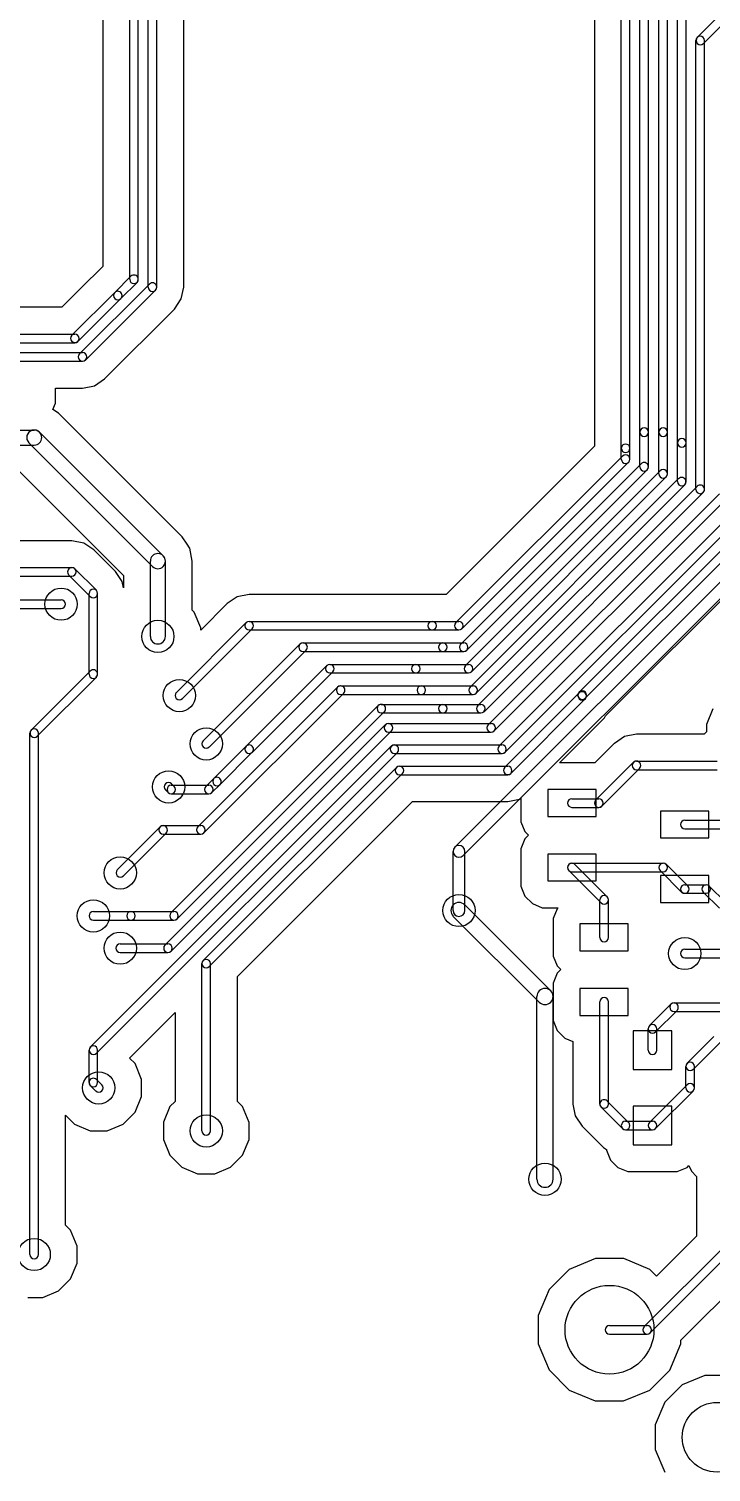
# Model space of a CAD drawing. Extents: x -29274 to 69862, y 24345 to 162744.
# Drawn here: x 52400 to 58745, y 35146 to 48572 of the extents above; entities that cross this region are included whole.
import ezdxf

# ---------------------------------------------------------------- set-up
doc = ezdxf.new("R2010")
doc.units = 0
doc.layers.add('BLACK', color=1, linetype='CONTINUOUS')

msp = doc.modelspace()

# ---------------------------------------------------------------- linework, layer by layer
at = {"layer": 'BLACK'}
for p, q in [((57910, 44670), (57910, 54270)), ((57990, 44670), (57990, 54270)), ((58082, 44820), (58082, 52942)), ((58162, 44820), (58162, 52942)), ((58260, 44820), (58260, 52626)), ((58340, 44820), (58340, 52626)), ((58432, 44720), (58432, 51742)), ((58512, 44720), (58512, 51742)), ((57660, 51393), (57660, 44690)), ((57660, 51393), (57660, 44690)), ((53088, 51020), (53088, 46362)), ((53088, 51020), (53088, 46362)), ((53338, 46242), (53338, 51020)), ((53418, 46242), (53418, 51020)), ((53510, 46170), (53510, 50920)), ((53590, 46170), (53590, 50920)), ((53840, 46170), (53840, 50321)), ((53840, 46170), (53840, 50321)), ((58616, 48493), (59271, 49148)), ((58673, 48436), (59328, 49091)), ((58604, 44288), (58604, 48464)), ((58684, 44288), (58684, 48464)), ((53088, 46362), (53025, 46300)), ((53088, 46362), (53025, 46300)), ((52950, 46225), (52707, 45982)), ((52950, 46225), (52707, 45982)), ((52872, 45549), (53521, 46198)), ((53022, 46297), (52950, 46225)), ((53022, 46297), (52950, 46225)), ((53025, 46300), (53022, 46297)), ((53025, 46300), (53022, 46297)), ((53200, 46120), (53350, 46270)), ((53256, 46064), (53406, 46214)), ((52800, 45721), (53199, 46120)), ((52857, 45664), (53256, 46063)), ((52929, 45492), (53578, 46141)), ((53755, 45965), (53818, 46059)), ((53755, 45965), (53818, 46059)), ((53818, 46059), (53840, 46170)), ((53818, 46059), (53840, 46170)), ((52707, 45982), (51000, 45982)), ((52707, 45982), (51000, 45982)), ((53105, 45315), (53755, 45965)), ((53105, 45315), (53755, 45965)), ((51000, 45732), (52828, 45732)), ((51000, 45652), (52828, 45652)), ((50450, 45560), (52900, 45560)), ((50450, 45480), (52900, 45480)), ((52900, 45230), (53011, 45252)), ((52900, 45230), (53011, 45252)), ((53011, 45252), (53105, 45315)), ((53011, 45252), (53105, 45315)), ((52649, 45090), (52649, 45230)), ((52649, 45230), (52900, 45230)), ((52649, 45090), (52649, 45230)), ((52649, 45230), (52900, 45230)), ((52624, 45032), (52649, 45090)), ((52624, 45032), (52649, 45090)), ((52624, 45031), (52624, 45032)), ((52624, 45031), (52624, 45032)), ((52676, 44996), (52624, 45031)), ((52676, 44996), (52624, 45031)), ((53826, 43847), (52676, 44996)), ((53826, 43847), (52676, 44996)), ((50150, 44840), (52450, 44840)), ((53550, 43571), (52401, 44720)), ((53649, 43670), (52500, 44819)), ((58082, 44498), (58082, 44820)), ((58162, 44498), (58162, 44820)), ((58260, 44432), (58260, 44820)), ((58340, 44432), (58340, 44820)), ((58432, 44360), (58432, 44720)), ((58512, 44360), (58512, 44720)), ((50150, 44700), (52450, 44700)), ((57660, 44690), (56280, 43310)), ((57660, 44690), (56280, 43310)), ((57922, 44598), (56372, 43048)), ((57910, 44570), (57910, 44670)), ((57990, 44570), (57990, 44670)), ((52317, 44450), (53280, 43488)), ((52317, 44450), (53280, 43488)), ((56416, 42849), (58093, 44526)), ((57978, 44542), (56428, 42992)), ((58272, 44460), (56460, 42648)), ((56473, 42792), (58150, 44469)), ((56504, 42449), (58443, 44388)), ((58328, 44404), (56516, 42592)), ((56561, 42392), (58500, 44331)), ((56576, 42277), (58615, 44316)), ((56633, 42220), (58672, 44259)), ((58822, 44248), (56672, 42098)), ((58878, 44192), (56728, 42042)), ((56361, 40959), (59511, 44109)), ((56772, 41899), (59021, 44148)), ((56829, 41842), (59078, 44091)), ((59221, 44105), (57518, 42402)), ((59278, 44048), (57575, 42345)), ((56439, 40881), (59589, 44031)), ((52800, 43810), (51350, 43810)), ((52800, 43810), (51350, 43810)), ((52911, 43788), (52800, 43810)), ((52911, 43788), (52800, 43810)), ((53005, 43725), (52911, 43788)), ((53005, 43725), (52911, 43788)), ((53826, 43846), (53826, 43847)), ((53826, 43846), (53826, 43847)), ((53872, 43777), (53826, 43846)), ((53872, 43777), (53826, 43846)), ((53895, 43743), (53872, 43777)), ((53895, 43743), (53872, 43777)), ((57764, 42181), (59455, 43871)), ((57764, 42181), (59455, 43871)), ((53204, 43526), (53005, 43725)), ((53204, 43526), (53005, 43725)), ((53896, 43742), (53895, 43743)), ((53896, 43742), (53895, 43743)), ((53920, 43620), (53896, 43742)), ((53920, 43620), (53896, 43742)), ((51350, 43560), (52800, 43560)), ((53028, 43349), (52829, 43548)), ((53205, 43525), (53204, 43526)), ((53205, 43525), (53204, 43526)), ((53267, 43432), (53205, 43525)), ((53267, 43432), (53205, 43525)), ((53530, 42920), (53530, 43620)), ((53670, 42920), (53670, 43620)), ((53920, 43164), (53920, 43620)), ((53920, 43164), (53920, 43620)), ((51350, 43480), (52800, 43480)), ((52971, 43292), (52772, 43491)), ((53268, 43431), (53267, 43432)), ((53268, 43431), (53267, 43432)), ((53280, 43371), (53268, 43431)), ((53280, 43371), (53268, 43431)), ((53280, 43488), (53280, 43371)), ((53280, 43488), (53280, 43371)), ((52250, 43260), (52700, 43260)), ((52960, 42570), (52960, 43320)), ((53040, 42570), (53040, 43320)), ((54339, 43288), (54245, 43225)), ((54339, 43288), (54245, 43225)), ((54450, 43310), (54339, 43288)), ((54450, 43310), (54339, 43288)), ((56150, 43310), (54450, 43310)), ((56150, 43310), (54450, 43310)), ((56280, 43310), (56150, 43310)), ((56280, 43310), (56150, 43310)), ((52250, 43180), (52700, 43180)), ((53938, 43146), (53920, 43164)), ((53938, 43146), (53920, 43164)), ((53999, 42999), (53938, 43146)), ((53999, 42999), (53938, 43146)), ((54245, 43225), (53999, 42979)), ((54245, 43225), (53999, 42979)), ((54421, 43048), (53772, 42399)), ((54478, 42991), (53829, 42342)), ((53999, 42979), (53999, 42999)), ((53999, 42979), (53999, 42999)), ((54450, 43060), (56150, 43060)), ((54450, 42980), (56150, 42980)), ((56150, 43060), (56400, 43060)), ((56150, 42980), (56400, 42980)), ((54022, 41949), (54921, 42848)), ((54950, 42860), (56250, 42860)), ((56250, 42860), (56444, 42860)), ((54079, 41892), (54978, 42791)), ((54950, 42780), (56250, 42780)), ((56250, 42780), (56444, 42780)), ((52422, 42049), (52971, 42598)), ((55171, 42648), (54422, 41899)), ((55228, 42591), (54479, 41842)), ((55200, 42660), (56000, 42660)), ((55200, 42580), (56000, 42580)), ((56000, 42660), (56488, 42660)), ((56000, 42580), (56488, 42580)), ((52479, 41992), (53028, 42541)), ((53972, 41148), (55272, 42448)), ((55300, 42460), (56050, 42460)), ((56050, 42460), (56532, 42460)), ((54028, 41092), (55328, 42392)), ((55300, 42380), (56050, 42380)), ((56050, 42380), (56532, 42380)), ((57518, 42395), (56825, 41702)), ((57575, 42338), (56882, 41645)), ((57507, 42367), (57507, 42373)), ((57587, 42367), (57587, 42373)), ((53722, 40348), (55650, 42276)), ((53778, 40292), (55706, 42220)), ((55678, 42288), (56250, 42288)), ((55678, 42208), (56250, 42208)), ((56250, 42288), (56604, 42288)), ((56250, 42208), (56604, 42208)), ((57334, 41744), (57752, 42162)), ((57334, 41744), (57752, 42162)), ((57752, 42162), (57764, 42181)), ((57752, 42162), (57764, 42181)), ((58762, 42246), (58701, 42100)), ((58762, 42246), (58701, 42100)), ((55715, 42098), (53666, 40049)), ((55772, 42041), (53723, 39992)), ((55744, 42110), (56700, 42110)), ((55744, 42030), (56700, 42030)), ((58695, 42025), (58680, 42010)), ((58695, 42025), (58680, 42010)), ((58701, 42031), (58695, 42025)), ((58701, 42031), (58695, 42025)), ((58701, 42100), (58701, 42031)), ((58701, 42100), (58701, 42031)), ((52410, 37170), (52410, 42020)), ((52490, 37170), (52490, 42020)), ((52972, 39099), (55771, 41898)), ((54122, 41598), (54422, 41898)), ((55800, 41910), (56800, 41910)), ((57844, 41924), (57664, 41744)), ((57844, 41924), (57664, 41744)), ((57845, 41925), (57844, 41925)), ((57844, 41925), (57844, 41924)), ((57845, 41925), (57844, 41925)), ((57844, 41925), (57844, 41924)), ((57939, 41988), (57845, 41925)), ((57939, 41988), (57845, 41925)), ((58050, 42010), (57939, 41988)), ((58050, 42010), (57939, 41988)), ((58680, 42010), (58050, 42010)), ((58680, 42010), (58050, 42010)), ((53029, 39042), (55828, 41841)), ((54178, 41542), (54478, 41842)), ((55800, 41830), (56800, 41830)), ((58050, 41760), (58800, 41760)), ((55818, 41701), (54022, 39905)), ((55874, 41645), (54078, 39849)), ((55847, 41713), (56853, 41713)), ((55847, 41633), (56853, 41633)), ((57626, 41744), (57334, 41744)), ((57626, 41744), (57334, 41744)), ((57664, 41744), (57626, 41744)), ((57664, 41744), (57626, 41744)), ((57672, 41399), (58021, 41748)), ((57729, 41342), (58078, 41691)), ((58050, 41680), (58800, 41680)), ((53672, 41492), (53696, 41468)), ((53725, 41535), (54075, 41535)), ((53728, 41548), (53752, 41524)), ((54046, 41524), (54121, 41599)), ((54103, 41467), (54178, 41542)), ((57675, 41495), (57225, 41495)), ((57225, 41495), (57225, 41245)), ((57675, 41245), (57675, 41495)), ((53725, 41455), (54075, 41455)), ((54340, 39756), (55967, 41383)), ((54340, 39756), (55967, 41383)), ((55967, 41383), (56853, 41383)), ((55967, 41383), (56853, 41383)), ((56853, 41383), (56964, 41405)), ((56853, 41383), (56964, 41405)), ((56964, 41405), (56976, 41414)), ((56964, 41405), (56976, 41414)), ((56976, 41414), (56976, 41196)), ((56976, 41414), (56976, 41196)), ((57450, 41410), (57700, 41410)), ((57225, 41245), (57675, 41245)), ((57450, 41330), (57700, 41330)), ((58725, 41295), (58275, 41295)), ((58275, 41295), (58275, 41045)), ((58725, 41045), (58725, 41295)), ((53222, 40749), (53621, 41148)), ((53279, 40692), (53678, 41091)), ((53650, 41160), (54000, 41160)), ((56976, 41196), (57014, 41104)), ((56976, 41196), (57014, 41104)), ((57014, 41104), (57048, 41070)), ((57014, 41104), (57048, 41070)), ((58500, 41210), (59550, 41210)), ((58500, 41130), (59550, 41130)), ((53650, 41080), (54000, 41080)), ((57014, 41036), (56976, 40945)), ((57014, 41036), (56976, 40945)), ((57048, 41070), (57014, 41036)), ((57048, 41070), (57014, 41036)), ((58275, 41045), (58725, 41045)), ((56345, 40370), (56345, 40920)), ((56455, 40370), (56455, 40920)), ((56976, 40945), (56976, 40846)), ((56976, 40945), (56976, 40846)), ((56976, 40846), (56976, 40596)), ((56976, 40846), (56976, 40596)), ((57675, 40895), (57225, 40895)), ((57225, 40895), (57225, 40645)), ((57675, 40645), (57675, 40895)), ((57722, 40442), (57422, 40742)), ((57450, 40810), (58300, 40810)), ((57450, 40730), (58300, 40730)), ((57778, 40498), (57478, 40798)), ((58272, 40741), (58471, 40542)), ((58725, 40695), (58275, 40695)), ((58275, 40695), (58275, 40445)), ((58329, 40798), (58528, 40599)), ((58725, 40445), (58725, 40695)), ((56976, 40596), (57014, 40504)), ((56976, 40596), (57014, 40504)), ((57225, 40645), (57675, 40645)), ((58500, 40610), (58700, 40610)), ((58728, 40598), (58878, 40448)), ((56454, 40423), (57253, 39624)), ((57014, 40504), (57084, 40434)), ((57014, 40504), (57084, 40434)), ((57084, 40434), (57175, 40396)), ((57084, 40434), (57175, 40396)), ((57710, 40120), (57710, 40470)), ((57790, 40120), (57790, 40470)), ((58275, 40445), (58725, 40445)), ((58500, 40530), (58700, 40530)), ((58672, 40542), (58822, 40392)), ((53000, 40360), (53350, 40360)), ((53000, 40280), (53350, 40280)), ((53350, 40360), (53750, 40360)), ((53350, 40280), (53750, 40280)), ((56347, 40316), (57146, 39517)), ((57175, 40396), (57274, 40396)), ((57175, 40396), (57274, 40396)), ((57274, 40396), (57324, 40396)), ((57274, 40396), (57324, 40396)), ((57314, 40386), (57276, 40295)), ((57314, 40386), (57276, 40295)), ((57276, 40295), (57276, 40196)), ((57276, 40295), (57276, 40196)), ((57324, 40396), (57314, 40386)), ((57324, 40396), (57314, 40386)), ((57276, 40196), (57276, 39946)), ((57276, 40196), (57276, 39946)), ((57975, 40245), (57525, 40245)), ((57525, 40245), (57525, 39995)), ((57975, 39995), (57975, 40245)), ((53250, 40060), (53694, 40060)), ((53250, 39980), (53694, 39980)), ((57276, 39946), (57314, 39854)), ((57276, 39946), (57314, 39854)), ((57525, 39995), (57975, 39995)), ((58500, 40010), (60000, 40010)), ((58500, 39930), (60000, 39930)), ((54010, 38320), (54010, 39876)), ((54090, 38320), (54090, 39876)), ((54340, 38594), (54340, 39756)), ((54340, 38594), (54340, 39756)), ((57314, 39786), (57276, 39695)), ((57314, 39786), (57276, 39695)), ((57314, 39854), (57348, 39820)), ((57314, 39854), (57348, 39820)), ((57348, 39820), (57314, 39786)), ((57348, 39820), (57314, 39786)), ((57276, 39695), (57276, 39596)), ((57276, 39695), (57276, 39596)), ((57975, 39645), (57525, 39645)), ((57525, 39645), (57525, 39395)), ((57975, 39395), (57975, 39645)), ((57125, 37870), (57125, 39570)), ((57275, 37870), (57275, 39570)), ((57276, 39596), (57276, 39346)), ((57276, 39596), (57276, 39346)), ((57710, 38570), (57710, 39520)), ((57790, 38570), (57790, 39520)), ((58172, 39299), (58371, 39498)), ((58400, 39510), (59800, 39510)), ((53337, 38997), (53760, 39420)), ((53337, 38997), (53760, 39420)), ((53760, 39420), (53760, 38594)), ((53760, 39420), (53760, 38594)), ((57276, 39346), (57314, 39254)), ((57276, 39346), (57314, 39254)), ((57525, 39395), (57975, 39395)), ((58229, 39242), (58428, 39441)), ((58400, 39430), (59800, 39430)), ((57314, 39254), (57384, 39184)), ((57314, 39254), (57384, 39184)), ((58380, 39250), (58020, 39250)), ((58020, 39250), (58020, 38890)), ((58160, 39070), (58160, 39270)), ((58240, 39070), (58240, 39270)), ((58380, 38890), (58380, 39250)), ((57384, 39184), (57460, 39153)), ((57384, 39184), (57460, 39153)), ((57460, 39153), (57460, 38570)), ((57460, 39153), (57460, 38570)), ((58771, 39198), (58522, 38949)), ((58828, 39141), (58579, 38892)), ((52960, 38770), (52960, 39070)), ((53040, 38770), (53040, 39070)), ((53388, 38946), (53337, 38997)), ((53388, 38946), (53337, 38997)), ((53449, 38799), (53388, 38946)), ((53449, 38799), (53388, 38946)), ((58020, 38890), (58380, 38890)), ((58510, 38720), (58510, 38920)), ((58590, 38720), (58590, 38920)), ((53021, 38692), (52972, 38741)), ((53078, 38749), (53029, 38798)), ((53449, 38640), (53449, 38799)), ((53449, 38640), (53449, 38799)), ((58521, 38748), (58172, 38399)), ((58578, 38691), (58229, 38342)), ((53388, 38494), (53449, 38640)), ((53388, 38494), (53449, 38640)), ((53712, 38546), (53651, 38400)), ((53712, 38546), (53651, 38400)), ((53760, 38594), (53712, 38546)), ((53760, 38594), (53712, 38546)), ((54388, 38546), (54340, 38594)), ((54388, 38546), (54340, 38594)), ((54449, 38399), (54388, 38546)), ((54449, 38399), (54388, 38546)), ((57460, 38570), (57482, 38459)), ((57460, 38570), (57482, 38459)), ((57921, 38342), (57722, 38541)), ((57978, 38399), (57779, 38598)), ((58380, 38550), (58020, 38550)), ((58020, 38550), (58020, 38190)), ((58380, 38190), (58380, 38550)), ((52740, 37444), (52740, 38466)), ((52740, 38466), (52824, 38382)), ((52740, 37444), (52740, 38466)), ((52740, 38466), (52824, 38382)), ((53276, 38382), (53388, 38494)), ((53276, 38382), (53388, 38494)), ((53651, 38400), (53651, 38241)), ((53651, 38400), (53651, 38241)), ((57482, 38459), (57545, 38365)), ((57482, 38459), (57545, 38365)), ((57950, 38410), (58200, 38410)), ((52824, 38382), (52970, 38321)), ((52824, 38382), (52970, 38321)), ((52970, 38321), (53129, 38321)), ((52970, 38321), (53129, 38321)), ((53129, 38321), (53276, 38382)), ((53129, 38321), (53276, 38382)), ((54449, 38240), (54449, 38399)), ((54449, 38240), (54449, 38399)), ((57545, 38365), (57744, 38166)), ((57545, 38365), (57744, 38166)), ((57950, 38330), (58200, 38330)), ((53651, 38241), (53712, 38094)), ((53651, 38241), (53712, 38094)), ((54388, 38094), (54449, 38240)), ((54388, 38094), (54449, 38240)), ((57744, 38166), (57745, 38165)), ((57744, 38166), (57745, 38165)), ((57745, 38165), (57771, 38148)), ((57745, 38165), (57771, 38148)), ((57771, 38148), (57771, 38141)), ((57771, 38148), (57771, 38141)), ((57771, 38141), (57809, 38049)), ((57771, 38141), (57809, 38049)), ((58020, 38190), (58380, 38190)), ((53712, 38094), (53824, 37982)), ((53712, 38094), (53824, 37982)), ((54276, 37982), (54388, 38094)), ((54276, 37982), (54388, 38094)), ((57809, 38049), (57879, 37979)), ((57809, 38049), (57879, 37979)), ((58521, 37979), (58539, 37998)), ((58521, 37979), (58539, 37998)), ((58539, 37998), (58562, 37944)), ((58539, 37998), (58562, 37944)), ((53824, 37982), (53970, 37921)), ((53824, 37982), (53970, 37921)), ((53970, 37921), (54129, 37921)), ((53970, 37921), (54129, 37921)), ((54129, 37921), (54276, 37982)), ((54129, 37921), (54276, 37982)), ((57879, 37979), (57970, 37941)), ((57879, 37979), (57970, 37941)), ((57970, 37941), (58069, 37941)), ((57970, 37941), (58069, 37941)), ((58069, 37941), (58429, 37941)), ((58069, 37941), (58429, 37941)), ((58429, 37941), (58521, 37979)), ((58429, 37941), (58521, 37979)), ((58562, 37944), (58610, 37896)), ((58562, 37944), (58610, 37896)), ((58610, 37896), (58610, 37341)), ((58610, 37896), (58610, 37341)), ((52788, 37396), (52740, 37444)), ((52788, 37396), (52740, 37444)), ((52849, 37249), (52788, 37396)), ((52849, 37249), (52788, 37396)), ((58610, 37341), (58237, 36969)), ((58610, 37341), (58237, 36969)), ((52849, 37090), (52849, 37249)), ((52849, 37090), (52849, 37249)), ((58122, 36499), (58871, 37248)), ((52788, 36944), (52849, 37090)), ((52788, 36944), (52849, 37090)), ((57669, 37132), (57426, 37031)), ((57669, 37132), (57426, 37031)), ((57932, 37132), (57669, 37132)), ((57932, 37132), (57669, 37132)), ((58175, 37031), (57932, 37132)), ((58175, 37031), (57932, 37132)), ((58179, 36442), (58928, 37191)), ((52676, 36832), (52788, 36944)), ((52676, 36832), (52788, 36944)), ((57426, 37031), (57239, 36845)), ((57426, 37031), (57239, 36845)), ((58237, 36969), (58175, 37031)), ((58237, 36969), (58175, 37031)), ((58462, 36372), (59105, 37014)), ((58462, 36372), (59105, 37014)), ((52529, 36771), (52676, 36832)), ((52529, 36771), (52676, 36832)), ((57239, 36845), (57138, 36602)), ((57239, 36845), (57138, 36602)), ((52390, 36771), (52529, 36771)), ((52390, 36771), (52529, 36771)), ((57138, 36602), (57138, 36339)), ((57138, 36602), (57138, 36339)), ((57800, 36510), (58150, 36510)), ((57800, 36430), (58150, 36430)), ((57138, 36339), (57239, 36096)), ((57138, 36339), (57239, 36096)), ((58361, 36095), (58462, 36338)), ((58361, 36095), (58462, 36338)), ((58462, 36338), (58462, 36372)), ((58462, 36338), (58462, 36372)), ((57239, 36096), (57425, 35909)), ((57239, 36096), (57425, 35909)), ((58174, 35909), (58361, 36095)), ((58174, 35909), (58361, 36095)), ((58686, 36044), (58475, 35957)), ((58686, 36044), (58475, 35957)), ((58914, 36044), (58686, 36044)), ((58914, 36044), (58686, 36044)), ((57425, 35909), (57668, 35808)), ((57425, 35909), (57668, 35808)), ((57931, 35808), (58174, 35909)), ((57931, 35808), (58174, 35909)), ((58475, 35957), (58314, 35795)), ((58475, 35957), (58314, 35795)), ((57668, 35808), (57931, 35808)), ((57668, 35808), (57931, 35808)), ((58314, 35795), (58226, 35584)), ((58314, 35795), (58226, 35584)), ((58226, 35584), (58226, 35356)), ((58226, 35584), (58226, 35356)), ((58226, 35356), (58313, 35145)), ((58226, 35356), (58313, 35145))]:
    msp.add_line(p, q, dxfattribs=at)
for centre, radius in [((52700, 43220), 150), ((53600, 42920), 150), ((53800, 42370), 150), ((54050, 41920), 150), ((53700, 41520), 150), ((53250, 40720), 150), ((53000, 40320), 150), ((56400, 40370), 150), ((53250, 40020), 150), ((58500, 39970), 150), ((53050, 38720), 150), ((54050, 38320), 150), ((57200, 37870), 150), ((52450, 37170), 150), ((57800, 36470), 413), ((58800, 35470), 324)]:
    msp.add_circle(centre, radius, dxfattribs=at)
for centre, radius, start, end in [((58644, 48464), 40, 360, 540), ((58645, 48465), 40, 135, 315), ((53378, 46242), 40, 180, 360), ((53378, 46242), 40, 315, 495), ((53550, 46170), 40, 315, 495), ((53228, 46092), 40, 135, 315), ((53227, 46091), 40, 315, 495), ((53550, 46170), 40, 180, 360), ((52829, 45693), 40, 135, 315), ((52828, 45692), 40, 270, 450), ((52900, 45520), 40, 135, 315), ((52900, 45520), 40, 270, 450), ((58122, 44820), 40, 360, 540), ((58300, 44820), 40, 360, 540), ((52450, 44770), 70, 405, 585), ((52450, 44770), 70, 270, 450), ((58122, 44820), 40, 180, 360), ((58300, 44820), 40, 180, 360), ((58472, 44720), 40, 360, 540), ((58472, 44720), 40, 180, 360), ((57950, 44670), 40, 360, 540), ((57950, 44670), 40, 180, 360), ((57950, 44570), 40, -45, 135), ((57950, 44570), 40, 180, 360), ((58122, 44498), 40, 180, 360), ((58122, 44498), 40, 315, 495), ((58300, 44432), 40, -45, 135), ((58300, 44432), 40, 180, 360), ((58472, 44360), 40, 180, 360), ((58471, 44359), 40, 315, 495), ((58644, 44288), 40, 315, 495), ((58644, 44288), 40, 180, 360), ((53600, 43620), 70, 360, 540), ((53600, 43620), 70, 225, 405), ((52800, 43520), 40, 405, 585), ((52800, 43520), 40, 270, 450), ((52700, 43220), 40, 270, 450), ((53000, 43320), 40, 360, 540), ((53000, 43320), 40, 225, 405), ((54450, 43020), 40, 90, 270), ((54450, 43020), 40, -45, 135), ((56150, 43020), 40, 90, 270), ((56150, 43020), 40, 270, 450), ((56400, 43020), 40, 135, 315), ((56400, 43020), 40, 270, 450), ((53600, 42920), 70, 180, 360), ((54950, 42820), 40, 90, 270), ((54950, 42820), 40, 315, 495), ((56250, 42820), 40, 90, 270), ((56250, 42820), 40, 270, 450), ((56444, 42820), 40, 135, 315), ((56444, 42820), 40, 270, 450), ((53000, 42570), 40, 180, 360), ((52999, 42569), 40, 315, 495), ((55200, 42620), 40, 90, 270), ((55200, 42620), 40, -45, 135), ((56000, 42620), 40, 90, 270), ((56000, 42620), 40, 270, 450), ((56488, 42620), 40, 135, 315), ((56488, 42620), 40, 270, 450), ((55300, 42420), 40, 90, 270), ((55300, 42420), 40, 315, 495), ((56050, 42420), 40, 90, 270), ((56050, 42420), 40, 270, 450), ((56533, 42421), 40, 135, 315), ((56532, 42420), 40, 270, 450), ((53800, 42370), 40, 135, 315), ((57547, 42373), 40, 360, 540), ((57547, 42374), 40, 135, 315), ((57547, 42367), 40, 180, 360), ((57546, 42366), 40, -45, 135), ((55678, 42248), 40, 90, 270), ((55678, 42248), 40, 315, 495), ((56250, 42248), 40, 90, 270), ((56250, 42248), 40, 270, 450), ((56604, 42248), 40, 135, 315), ((56604, 42248), 40, 270, 450), ((52450, 42020), 40, 360, 540), ((52451, 42021), 40, 135, 315), ((55744, 42070), 40, 90, 270), ((55744, 42070), 40, -45, 135), ((56700, 42070), 40, 135, 315), ((56700, 42070), 40, 270, 450), ((54050, 41920), 40, 135, 315), ((54450, 41870), 40, 135, 315), ((54450, 41870), 40, 315, 495), ((55800, 41870), 40, 90, 270), ((55799, 41869), 40, 315, 495), ((56801, 41871), 40, 135, 315), ((56800, 41870), 40, 270, 450), ((58050, 41720), 40, 90, 270), ((58050, 41720), 40, 315, 495), ((55847, 41673), 40, 90, 270), ((55846, 41673), 40, -45, 135), ((56854, 41674), 40, 135, 315), ((56853, 41673), 40, 270, 450), ((53700, 41520), 40, 45, 225), ((53725, 41495), 40, 90, 270), ((53724, 41496), 40, 225, 405), ((54075, 41496), 40, 135, 315), ((54075, 41495), 40, 270, 450), ((54150, 41570), 40, 135, 315), ((54149, 41570), 40, 315, 495), ((57450, 41370), 40, 90, 270), ((57700, 41370), 40, 135, 315), ((57700, 41370), 40, 270, 450), ((53650, 41120), 40, 90, 270), ((53649, 41119), 40, 315, 495), ((54000, 41120), 40, 135, 315), ((54000, 41120), 40, 270, 450), ((58500, 41170), 40, 90, 270), ((56400, 40920), 55, 360, 540), ((56400, 40920), 55, 135, 315), ((53251, 40721), 40, 135, 315), ((57450, 40770), 40, 405, 585), ((57450, 40770), 40, 90, 270), ((58300, 40770), 40, 45, 225), ((58300, 40770), 40, 270, 450), ((58500, 40570), 40, 90, 270), ((58500, 40570), 40, 225, 405), ((58700, 40570), 40, 45, 225), ((58700, 40570), 40, 270, 450), ((56400, 40370), 75, 45, 225), ((57750, 40470), 40, 360, 540), ((57750, 40470), 40, 225, 405), ((53000, 40320), 40, 90, 270), ((53350, 40320), 40, 90, 270), ((53350, 40320), 40, 270, 450), ((53750, 40320), 40, 135, 315), ((53750, 40320), 40, 270, 450), ((56400, 40370), 55, 180, 360), ((53250, 40020), 40, 90, 270), ((53694, 40020), 40, 135, 315), ((53694, 40020), 40, 270, 450), ((57750, 40120), 40, 180, 360), ((54050, 39876), 40, 360, 540), ((54050, 39877), 40, 135, 315), ((58500, 39970), 40, 90, 270), ((57200, 39570), 75, 360, 540), ((57200, 39570), 75, 225, 405), ((57750, 39520), 40, 360, 540), ((58400, 39470), 40, 90, 270), ((58400, 39470), 40, 315, 495), ((58200, 39270), 40, 360, 540), ((58200, 39270), 40, 135, 315), ((53000, 39070), 40, 360, 540), ((53001, 39071), 40, 135, 315), ((58200, 39070), 40, 180, 360), ((58550, 38920), 40, 360, 540), ((58551, 38921), 40, 135, 315), ((53000, 38770), 40, 405, 585), ((53000, 38770), 40, 180, 360), ((53050, 38720), 40, 225, 405), ((58550, 38720), 40, 180, 360), ((58550, 38720), 40, -45, 135), ((57750, 38570), 40, 405, 585), ((57750, 38570), 40, 180, 360), ((57950, 38370), 40, 90, 270), ((58200, 38370), 40, 270, 450), ((54050, 38320), 40, 180, 360), ((57950, 38370), 40, 225, 405), ((58200, 38370), 40, 135, 315), ((57200, 37870), 75, 180, 360), ((52450, 37170), 40, 180, 360), ((57800, 36470), 40, 90, 270), ((58150, 36470), 40, 135, 315), ((58150, 36470), 40, 270, 450)]:
    msp.add_arc(centre, radius, start, end, dxfattribs=at)

doc.saveas('drawing.dxf')
